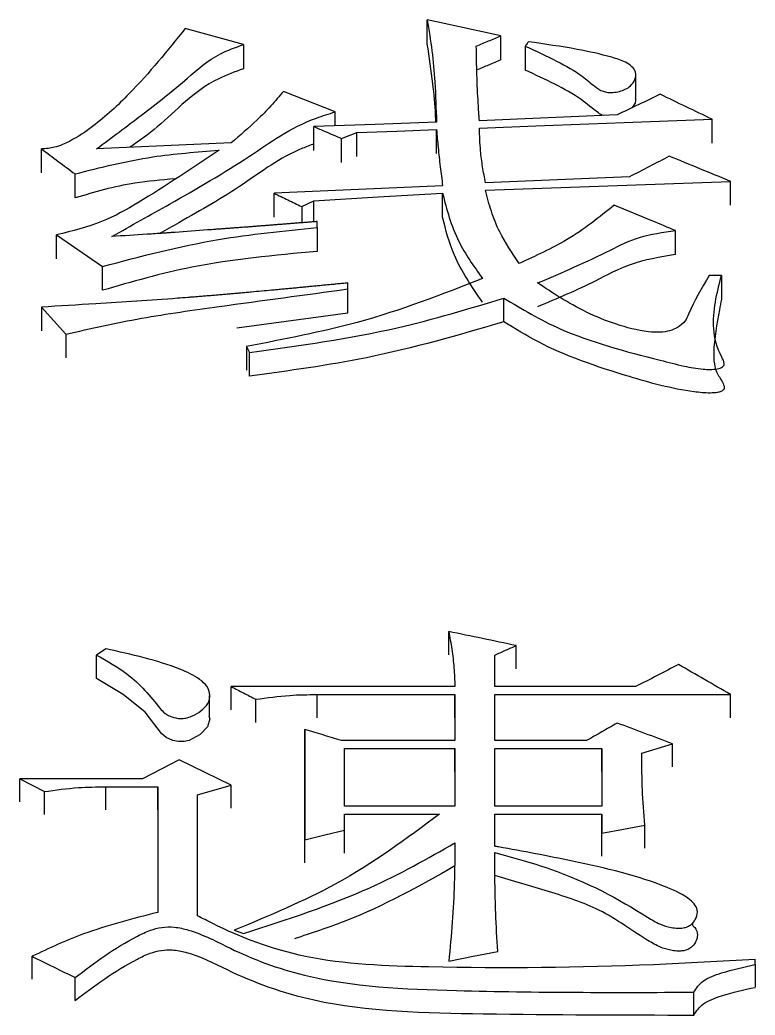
# Model space of a CAD drawing. Header units: millimetres. Extents: x 2371 to 4515, y 843 to 2359.
# Drawn here: x 2886.484 to 2889.08, y 2130.306 to 2133.822 of the extents above; entities that cross this region are included whole.
import ezdxf

# ---------------------------------------------------------------- set-up
doc = ezdxf.new("R2010")
doc.units = ezdxf.units.MM

msp = doc.modelspace()

# ---------------------------------------------------------------- linework, layer by layer
at = {"color": 7, "linetype": 'Continuous', "lineweight": 25}
for p, q in [((2887.2734, 2133.7347), (2887.0684, 2133.7911)), ((2887.9229, 2133.7367), (2887.9229, 2133.8219)), ((2888.1825, 2133.6803), (2888.1825, 2133.7654)), ((2887.2734, 2133.7347), (2887.2734, 2133.6496)), ((2888.2691, 2133.6443), (2888.2691, 2133.7294)), ((2888.6588, 2133.5478), (2888.6588, 2133.6332)), ((2887.598, 2133.4969), (2887.4145, 2133.5694)), ((2887.598, 2133.4475), (2887.598, 2133.4969)), ((2887.5227, 2133.3601), (2887.5227, 2133.4447)), ((2888.9289, 2133.386), (2888.9289, 2133.4707)), ((2887.62, 2133.3185), (2887.62, 2133.4031)), ((2887.6741, 2133.3393), (2887.6741, 2133.4239)), ((2887.9554, 2133.3497), (2887.9554, 2133.4343)), ((2886.5599, 2133.282), (2886.5599, 2133.3666)), ((2887.2306, 2133.3874), (2886.7549, 2133.3666)), ((2886.679, 2133.1931), (2886.679, 2133.2776)), ((2888.9938, 2133.167), (2888.9938, 2133.2514)), ((2887.3821, 2133.1251), (2887.3821, 2133.2094)), ((2887.977, 2133.1251), (2887.977, 2133.2094)), ((2887.4794, 2133.1621), (2887.5227, 2133.1832)), ((2887.4794, 2133.1621), (2887.4794, 2133.1052)), ((2887.5227, 2133.1086), (2887.5227, 2133.1832)), ((2887.5335, 2133.0884), (2887.5335, 2133.1095)), ((2887.5335, 2133.0884), (2887.5335, 2133.0041)), ((2886.614, 2133.062), (2886.7763, 2132.9508)), ((2888.7992, 2132.9935), (2888.7992, 2133.0777)), ((2886.7763, 2132.8667), (2886.7763, 2132.9508)), ((2888.9614, 2132.9189), (2888.9183, 2132.9189)), ((2888.9614, 2132.9189), (2888.9614, 2132.835)), ((2887.6417, 2132.8712), (2887.6417, 2132.8924)), ((2887.6417, 2132.7873), (2887.6417, 2132.8712)), ((2888.1933, 2132.7553), (2888.1933, 2132.8392)), ((2886.56, 2132.8072), (2886.56, 2132.7235)), ((2886.56, 2132.8072), (2886.6461, 2132.7115)), ((2887.2497, 2132.7339), (2887.6417, 2132.7873)), ((2886.6461, 2132.7115), (2886.6461, 2132.6279)), ((2887.2847, 2132.6683), (2887.2955, 2132.6468)), ((2887.2847, 2132.6683), (2887.2847, 2132.5846)), ((2887.2955, 2132.5633), (2887.2955, 2132.6468)), ((2887.9987, 2131.5792), (2887.9987, 2131.6613)), ((2888.2366, 2131.5293), (2888.2366, 2131.6113)), ((2886.7871, 2131.6002), (2886.7547, 2131.5779)), ((2886.7547, 2131.4956), (2886.7547, 2131.5779)), ((2888.1609, 2131.4664), (2888.1609, 2131.5779)), ((2887.154, 2131.4395), (2887.154, 2131.4456)), ((2887.154, 2131.3633), (2887.154, 2131.4335)), ((2888.0203, 2131.4664), (2887.2306, 2131.4664)), ((2887.2306, 2131.3846), (2887.2306, 2131.4664)), ((2887.5335, 2131.4384), (2888.0203, 2131.4384)), ((2887.5335, 2131.3563), (2887.5335, 2131.4384)), ((2888.0203, 2131.4384), (2888.0203, 2131.2758)), ((2888.0203, 2131.3567), (2888.0203, 2131.4384)), ((2888.6585, 2131.4664), (2888.1609, 2131.4664)), ((2888.1609, 2131.4384), (2888.9939, 2131.4384)), ((2888.1609, 2131.2758), (2888.1609, 2131.4384)), ((2888.9939, 2131.3567), (2888.9939, 2131.4384)), ((2887.3172, 2131.3399), (2887.3172, 2131.4217)), ((2887.4903, 2131.3152), (2887.4903, 2130.9254)), ((2887.4903, 2131.2336), (2887.4903, 2131.3152)), ((2888.0203, 2131.2758), (2887.6201, 2131.2759)), ((2888.4855, 2131.2758), (2888.1609, 2131.2758)), ((2888.7883, 2131.1831), (2888.7883, 2131.2646)), ((2887.4903, 2130.844), (2887.4903, 2131.2332)), ((2887.6309, 2131.2477), (2888.0203, 2131.2477)), ((2887.6309, 2131.0445), (2887.6309, 2131.2477)), ((2888.0203, 2131.2477), (2888.0203, 2131.0445)), ((2888.0203, 2131.1663), (2888.0203, 2131.2477)), ((2888.1609, 2131.2477), (2888.5395, 2131.2477)), ((2888.1609, 2131.0445), (2888.1609, 2131.2477)), ((2888.5395, 2131.2477), (2888.5395, 2131.0445)), ((2888.5395, 2131.1663), (2888.5395, 2131.2477)), ((2887.0468, 2131.2083), (2886.9169, 2131.1407)), ((2887.2306, 2131.1181), (2887.0468, 2131.2083)), ((2886.4842, 2131.1407), (2886.5708, 2131.0955)), ((2886.9169, 2131.1407), (2886.4842, 2131.1407)), ((2887.2306, 2131.0368), (2887.2306, 2131.1181)), ((2886.5708, 2131.0142), (2886.5708, 2131.0955)), ((2886.7871, 2131.1124), (2886.971, 2131.1124)), ((2886.7871, 2131.0312), (2886.7871, 2131.1124)), ((2886.971, 2131.1124), (2886.971, 2130.6686)), ((2886.971, 2131.0312), (2886.971, 2131.1124)), ((2887.1117, 2130.6571), (2887.1117, 2131.0842)), ((2886.971, 2131.0308), (2886.971, 2130.6686)), ((2888.0203, 2131.0445), (2887.6309, 2131.0445)), ((2887.6309, 2131.0162), (2887.9661, 2131.0162)), ((2887.6309, 2130.9595), (2887.6309, 2131.0162)), ((2888.5395, 2131.0445), (2888.1609, 2131.0445)), ((2888.1609, 2131.0162), (2888.5395, 2131.0162)), ((2888.1609, 2130.9026), (2888.1609, 2131.0162)), ((2888.5395, 2131.0162), (2888.5395, 2130.9481)), ((2888.5395, 2130.9351), (2888.5395, 2131.0162)), ((2888.691, 2130.8954), (2888.691, 2130.9765)), ((2887.6309, 2130.8784), (2887.6309, 2130.9595)), ((2888.5395, 2130.8671), (2888.5395, 2130.9481)), ((2887.4903, 2130.8444), (2887.4903, 2130.9254)), ((2888.8604, 2130.7025), (2888.8604, 2130.7046)), ((2888.8603, 2130.6235), (2888.8603, 2130.6326)), ((2886.5275, 2130.4331), (2886.5275, 2130.5135)), ((2889.0804, 2130.4847), (2889.0804, 2130.502)), ((2889.0804, 2130.4847), (2889.0804, 2130.4043)), ((2888.8641, 2130.3059), (2888.8641, 2130.3866))]:
    msp.add_line(p, q, dxfattribs=at)
at = {"color": 7, "linetype": 'Continuous', "lineweight": 25, "flags": 128}
for points in [[(2888.5936, 2133.4863), (2888.3502, 2133.4759), (2888.1068, 2133.4655)], [(2887.9554, 2133.4603), (2887.739, 2133.4525), (2887.5227, 2133.4447)], [(2888.1068, 2133.4395), (2888.3063, 2133.4471), (2888.6176, 2133.4589), (2888.9289, 2133.4707)], [(2887.62, 2133.4031), (2887.6471, 2133.4135), (2887.6741, 2133.4239)], [(2887.6741, 2133.4239), (2887.8148, 2133.4291), (2887.9554, 2133.4343)], [(2888.6369, 2133.2671), (2888.3827, 2133.2567), (2888.1285, 2133.2462)], [(2887.977, 2133.2357), (2887.6795, 2133.2226), (2887.3821, 2133.2094)], [(2888.1285, 2133.2199), (2888.328, 2133.2272), (2888.6609, 2133.2393), (2888.9938, 2133.2514)], [(2887.5227, 2133.1832), (2887.7499, 2133.1963), (2887.977, 2133.2094)], [(2886.614, 2132.9778), (2886.614, 2132.999), (2886.614, 2133.0203), (2886.614, 2133.062)], [(2887.1516, 2131.3628), (2887.1549, 2131.3526), (2887.147, 2131.3243), (2887.1211, 2131.2971), (2887.0817, 2131.2763), (2887.0639, 2131.2723), (2887.0446, 2131.2721), (2887.0245, 2131.2762), (2887.0011, 2131.2868), (2886.9842, 2131.3013), (2886.926, 2131.3761), (2886.8486, 2131.4386), (2886.7547, 2131.4956), (2886.7547, 2131.4956)], [(2888.6802, 2131.2308), (2888.7342, 2131.2477), (2888.7883, 2131.2646)], [(2886.4842, 2131.0594), (2886.4842, 2131.0794), (2886.4842, 2131.0998), (2886.4842, 2131.1407)], [(2887.1117, 2131.0842), (2887.1565, 2131.0969), (2887.1936, 2131.1075), (2887.2306, 2131.1181)], [(2888.5395, 2130.9481), (2888.6153, 2130.9623), (2888.691, 2130.9765)], [(2887.4903, 2130.9254), (2887.5606, 2130.9424), (2887.6309, 2130.9595)], [(2887.2414, 2130.6055), (2887.2576, 2130.5998), (2887.2739, 2130.5941)], [(2887.9987, 2130.4962), (2888.0852, 2130.5135), (2888.1718, 2130.5308)], [(2886.679, 2130.3578), (2886.679, 2130.3782), (2886.679, 2130.3986), (2886.679, 2130.4386)]]:
    msp.add_lwpolyline(points, dxfattribs=at)
at = {"color": 7, "linetype": 'Continuous', "lineweight": 25}
for points, knots in [([(2887.0684, 2133.7911), (2887.0056, 2133.7135), (2886.9099, 2133.5951), (2886.7679, 2133.4621), (2886.6766, 2133.3994), (2886.62, 2133.3744), (2886.5843, 2133.367), (2886.5682, 2133.3667), (2886.5599, 2133.3666)], [0, 0, 0, 0, 0.493284, 0.752435, 0.883694, 0.950802, 0.974829, 1, 1, 1, 1]), ([(2887.9229, 2133.8219), (2887.9287, 2133.7855), (2887.9403, 2133.7127), (2887.9511, 2133.5922), (2887.9538, 2133.5078), (2887.9554, 2133.4603)], [0, 0, 0, 0, 0.304303, 0.608646, 1, 1, 1, 1]), ([(2888.1825, 2133.7654), (2888.1393, 2133.7748), (2888.0527, 2133.7937), (2887.9662, 2133.8125), (2887.9229, 2133.8219)], [0, 0, 0, 0, 0.5, 1, 1, 1, 1]), ([(2888.096, 2133.7294), (2888.1104, 2133.7354), (2888.1393, 2133.7474), (2888.1681, 2133.7594), (2888.1825, 2133.7654)], [0, 0, 0, 0, 0.4999992, 1, 1, 1, 1]), ([(2886.7549, 2133.3666), (2886.8081, 2133.4061), (2886.919, 2133.4884), (2887.0617, 2133.6003), (2887.1618, 2133.6944), (2887.2454, 2133.7246), (2887.2734, 2133.7347)], [0, 0, 0, 0, 0.31366, 0.654046, 0.883874, 1, 1, 1, 1]), ([(2887.9529, 2133.4603), (2887.9527, 2133.4689), (2887.9517, 2133.5146), (2887.942, 2133.6069), (2887.9298, 2133.69), (2887.9229, 2133.7367)], [0, 0, 0, 0, 0.093559, 0.490827, 1, 1, 1, 1]), ([(2888.1068, 2133.4655), (2888.1054, 2133.4859), (2888.1018, 2133.5402), (2888.0975, 2133.6283), (2888.0965, 2133.6957), (2888.096, 2133.7294)], [0, 0, 0, 0, 0.230465, 0.615194, 1, 1, 1, 1]), ([(2888.269, 2133.7294), (2888.3063, 2133.712), (2888.3774, 2133.679), (2888.4631, 2133.6315), (2888.5069, 2133.5921), (2888.5359, 2133.5711), (2888.5601, 2133.5652), (2888.5803, 2133.5651), (2888.6018, 2133.5688), (2888.6239, 2133.5767), (2888.6445, 2133.5909), (2888.6577, 2133.612), (2888.6614, 2133.6359), (2888.647, 2133.6571), (2888.6193, 2133.6761), (2888.5529, 2133.6971), (2888.4385, 2133.7219), (2888.3378, 2133.7365), (2888.2799, 2133.7449)], [0, 0, 0, 0, 0.140265, 0.267253, 0.34565, 0.385196, 0.401729, 0.418248, 0.440927, 0.464428, 0.491888, 0.53456, 0.581082, 0.616632, 0.65201, 0.706896, 0.831302, 1, 1, 1, 1]), ([(2888.2799, 2133.7449), (2888.279, 2133.7435), (2888.2767, 2133.7403), (2888.2731, 2133.7351), (2888.2704, 2133.7313), (2888.2691, 2133.7294)], [0, 0, 0, 0, 0.25891, 0.629455, 1, 1, 1, 1]), ([(2887.2734, 2133.6496), (2887.2434, 2133.6382), (2887.1077, 2133.5867), (2887.0161, 2133.4742), (2886.9065, 2133.3954), (2886.8736, 2133.3718)], [0, 0, 0, 0, 0.166282, 0.749893, 1, 1, 1, 1]), ([(2888.1825, 2133.6803), (2888.1681, 2133.6743), (2888.1399, 2133.6626), (2888.1116, 2133.6508), (2888.0977, 2133.6451)], [0, 0, 0, 0, 0.5102864, 1, 1, 1, 1]), ([(2888.5456, 2133.4843), (2888.5454, 2133.4843), (2888.5377, 2133.4861), (2888.5082, 2133.5052), (2888.4649, 2133.5463), (2888.3735, 2133.5958), (2888.304, 2133.6281), (2888.269, 2133.6443)], [0, 0, 0, 0, 0.002101, 0.06025, 0.324417, 0.659916, 1, 1, 1, 1]), ([(2887.4145, 2133.5694), (2887.4003, 2133.5522), (2887.3719, 2133.5178), (2887.311, 2133.4569), (2887.2615, 2133.4141), (2887.2306, 2133.3874)], [0, 0, 0, 0, 0.273067, 0.546131, 1, 1, 1, 1]), ([(2888.745, 2133.559), (2888.7198, 2133.5469), (2888.6693, 2133.5227), (2888.6188, 2133.4984), (2888.5936, 2133.4863)], [0, 0, 0, 0, 0.499998, 1, 1, 1, 1]), ([(2888.6574, 2133.5478), (2888.6581, 2133.5437), (2888.6603, 2133.531), (2888.6511, 2133.5191), (2888.6449, 2133.511)], [0, 0, 0, 0, 0.322685, 1, 1, 1, 1]), ([(2888.9289, 2133.4707), (2888.8983, 2133.4855), (2888.837, 2133.5149), (2888.7757, 2133.5443), (2888.745, 2133.559)], [0, 0, 0, 0, 0.5, 1, 1, 1, 1]), ([(2886.8087, 2133.0567), (2886.877, 2133.0949), (2887.0433, 2133.1877), (2887.2836, 2133.326), (2887.4524, 2133.452), (2887.5755, 2133.49), (2887.598, 2133.4969)], [0, 0, 0, 0, 0.257956, 0.627877, 0.931924, 1, 1, 1, 1]), ([(2887.5227, 2133.4447), (2887.5357, 2133.4392), (2887.5584, 2133.4295), (2887.5908, 2133.4156), (2887.6103, 2133.4072), (2887.62, 2133.4031)], [0, 0, 0, 0, 0.400146, 0.700073, 1, 1, 1, 1]), ([(2888.1285, 2133.2462), (2888.1249, 2133.2651), (2888.1178, 2133.303), (2888.1093, 2133.3675), (2888.1077, 2133.413), (2888.1068, 2133.4395)], [0, 0, 0, 0, 0.293913, 0.587864, 1, 1, 1, 1]), ([(2887.9554, 2133.4343), (2887.9572, 2133.4132), (2887.9609, 2133.3696), (2887.9681, 2133.3034), (2887.9741, 2133.2582), (2887.977, 2133.2357)], [0, 0, 0, 0, 0.320034, 0.659996, 1, 1, 1, 1]), ([(2886.5599, 2133.3666), (2886.5798, 2133.3518), (2886.6195, 2133.3222), (2886.6591, 2133.2925), (2886.679, 2133.2776)], [0, 0, 0, 0, 0.500003, 1, 1, 1, 1]), ([(2887.5227, 2133.3837), (2887.5091, 2133.3787), (2887.4084, 2133.342), (2887.274, 2133.2349), (2887.1019, 2133.137), (2887.0003, 2133.0801), (2886.9776, 2133.0673)], [0, 0, 0, 0, 0.06105, 0.454035, 0.878148, 1, 1, 1, 1]), ([(2887.1874, 2133.3613), (2887.0945, 2133.2989), (2886.9647, 2133.2117), (2886.7785, 2133.1043), (2886.6692, 2133.0762), (2886.614, 2133.062)], [0, 0, 0, 0, 0.555127, 0.77558, 1, 1, 1, 1]), ([(2886.679, 2133.2776), (2886.7689, 2133.3005), (2886.9309, 2133.3419), (2887.1083, 2133.3553), (2887.1874, 2133.3613)], [0, 0, 0, 0, 0.55469, 1, 1, 1, 1]), ([(2888.7775, 2133.3404), (2888.7541, 2133.3282), (2888.7072, 2133.3038), (2888.6603, 2133.2794), (2888.6369, 2133.2671)], [0, 0, 0, 0, 0.499998, 1, 1, 1, 1]), ([(2888.9938, 2133.2514), (2888.9578, 2133.2663), (2888.8857, 2133.296), (2888.8136, 2133.3256), (2888.7775, 2133.3404)], [0, 0, 0, 0, 0.5, 1, 1, 1, 1]), ([(2887.031, 2133.2601), (2886.9835, 2133.2562), (2886.8588, 2133.246), (2886.7477, 2133.2133), (2886.679, 2133.1931)], [0, 0, 0, 0, 0.381272, 1, 1, 1, 1]), ([(2887.3821, 2133.2094), (2887.3983, 2133.2016), (2887.4307, 2133.1858), (2887.4632, 2133.17), (2887.4794, 2133.1621)], [0, 0, 0, 0, 0.499999, 1, 1, 1, 1]), ([(2887.977, 2133.2094), (2887.9916, 2133.152), (2888.0178, 2133.0491), (2888.0871, 2132.9515), (2888.1177, 2132.9084)], [0, 0, 0, 0, 0.558486, 1, 1, 1, 1]), ([(2888.2475, 2132.9614), (2888.2225, 2132.9982), (2888.1815, 2133.0586), (2888.1473, 2133.1459), (2888.1348, 2133.1952), (2888.1285, 2133.2199)], [0, 0, 0, 0, 0.438459, 0.718604, 1, 1, 1, 1]), ([(2888.5827, 2133.1674), (2888.5303, 2133.1248), (2888.4358, 2133.0479), (2888.3055, 2132.9881), (2888.2475, 2132.9614)], [0, 0, 0, 0, 0.554889, 1, 1, 1, 1]), ([(2888.7992, 2133.0778), (2888.7725, 2133.0888), (2888.7231, 2133.1093), (2888.6509, 2133.1392), (2888.6055, 2133.158), (2888.5827, 2133.1674)], [0, 0, 0, 0, 0.36988, 0.68494, 1, 1, 1, 1]), ([(2888.1177, 2132.8244), (2888.0802, 2132.8794), (2888.0135, 2132.9774), (2887.9882, 2133.08), (2887.977, 2133.125)], [0, 0, 0, 0, 0.561177, 1, 1, 1, 1]), ([(2886.7763, 2132.9508), (2886.9103, 2132.9864), (2887.1517, 2133.0506), (2887.4159, 2133.0767), (2887.5335, 2133.0884)], [0, 0, 0, 0, 0.554954, 1, 1, 1, 1]), ([(2887.5335, 2133.1095), (2887.5311, 2133.1093), (2887.5264, 2133.1089), (2887.5193, 2133.1083), (2887.5134, 2133.1079), (2887.5075, 2133.1074), (2887.5016, 2133.1069), (2887.4957, 2133.1064), (2887.4897, 2133.106), (2887.485, 2133.1056), (2887.4767, 2133.1049), (2887.4685, 2133.1043), (2887.4566, 2133.1033), (2887.4472, 2133.1026), (2887.4353, 2133.1017), (2887.4259, 2133.1009), (2887.414, 2133.1), (2887.4022, 2133.0991), (2887.3904, 2133.0981), (2887.3785, 2133.0972), (2887.3667, 2133.0963), (2887.3549, 2133.0953), (2887.343, 2133.0944), (2887.3336, 2133.0937), (2887.3217, 2133.0928), (2887.3123, 2133.092), (2887.3004, 2133.0911), (2887.2886, 2133.0902), (2887.2768, 2133.0893), (2887.2649, 2133.0884), (2887.2554, 2133.0877), (2887.2436, 2133.0868), (2887.2318, 2133.0859), (2887.2199, 2133.085), (2887.2081, 2133.0842), (2887.1986, 2133.0835), (2887.1868, 2133.0826), (2887.1702, 2133.0814), (2887.118, 2133.0775), (2887.0659, 2133.0737), (2887.0185, 2133.0702), (2887.0043, 2133.0692), (2886.9759, 2133.0672), (2886.9107, 2133.0628), (2886.8502, 2133.0592), (2886.8087, 2133.0567)], [0, 0, 0, 0, 0.009808, 0.019616, 0.029425, 0.034329, 0.044137, 0.053945, 0.058849, 0.068658, 0.073562, 0.093178, 0.102986, 0.122603, 0.132411, 0.152028, 0.161836, 0.181452, 0.201069, 0.210877, 0.230494, 0.25011, 0.259918, 0.279535, 0.289343, 0.308959, 0.318768, 0.338384, 0.358001, 0.367809, 0.387425, 0.397234, 0.41685, 0.436466, 0.446275, 0.465891, 0.475699, 0.495316, 0.534549, 0.691481, 0.711097, 0.730714, 0.75033, 0.828797, 1, 1, 1, 1]), ([(2888.3123, 2132.8924), (2888.3995, 2132.9298), (2888.521, 2132.9818), (2888.6675, 2133.0591), (2888.755, 2133.0715), (2888.7991, 2133.0777)], [0, 0, 0, 0, 0.557182, 0.776269, 1, 1, 1, 1]), ([(2887.5335, 2133.0041), (2887.3832, 2132.9901), (2887.1172, 2132.9652), (2886.8796, 2132.8966), (2886.7763, 2132.8667)], [0, 0, 0, 0, 0.565289, 1, 1, 1, 1]), ([(2888.7991, 2132.9935), (2888.7446, 2132.9838), (2888.6363, 2132.9645), (2888.4947, 2132.8851), (2888.3815, 2132.8375), (2888.3123, 2132.8084)], [0, 0, 0, 0, 0.282471, 0.561267, 1, 1, 1, 1]), ([(2888.1933, 2132.8392), (2888.257, 2132.8006), (2888.4114, 2132.707), (2888.6512, 2132.6431), (2888.8223, 2132.6), (2888.8815, 2132.5882), (2888.9216, 2132.5868), (2888.9423, 2132.5879), (2888.9576, 2132.5914), (2888.966, 2132.5953), (2888.9709, 2132.6011), (2888.9724, 2132.6132), (2888.9474, 2132.6557), (2888.9211, 2132.7602), (2888.9455, 2132.8563), (2888.9614, 2132.9189)], [0, 0, 0, 0, 0.18643, 0.452553, 0.51374, 0.559549, 0.574941, 0.592678, 0.599953, 0.607307, 0.613653, 0.622621, 0.650043, 0.772099, 1, 1, 1, 1]), ([(2888.9184, 2132.9189), (2888.8919, 2132.8739), (2888.8605, 2132.8206), (2888.835, 2132.7567), (2888.8109, 2132.736), (2888.7795, 2132.7226), (2888.7432, 2132.7168), (2888.6763, 2132.7217), (2888.5452, 2132.7559), (2888.42, 2132.8209), (2888.3384, 2132.8751), (2888.3123, 2132.8924)], [0, 0, 0, 0, 0.266852, 0.315952, 0.365722, 0.40082, 0.436128, 0.478331, 0.60435, 0.873952, 1, 1, 1, 1]), ([(2887.6417, 2132.8924), (2887.6387, 2132.8921), (2887.6327, 2132.8915), (2887.6238, 2132.8907), (2887.6148, 2132.8898), (2887.6059, 2132.8889), (2887.5969, 2132.8881), (2887.588, 2132.8872), (2887.579, 2132.8863), (2887.5701, 2132.8855), (2887.5611, 2132.8846), (2887.5522, 2132.8837), (2887.5403, 2132.8826), (2887.5253, 2132.8811), (2887.5104, 2132.8797), (2887.4955, 2132.8783), (2887.4806, 2132.8768), (2887.4627, 2132.8751), (2887.4448, 2132.8734), (2887.4269, 2132.8717), (2887.409, 2132.87), (2887.391, 2132.8684), (2887.3671, 2132.8661), (2887.3373, 2132.8634), (2887.3074, 2132.8607), (2887.2835, 2132.8585), (2887.2655, 2132.8569), (2887.2476, 2132.8553), (2887.2296, 2132.8538), (2887.2117, 2132.8522), (2887.1937, 2132.8507), (2887.1758, 2132.8491), (2887.1578, 2132.8476), (2887.1398, 2132.8462), (2887.1218, 2132.8447), (2887.1039, 2132.8432), (2887.0889, 2132.8421), (2887.0679, 2132.8404), (2887.0049, 2132.8356), (2886.8967, 2132.8279), (2886.7363, 2132.8177), (2886.624, 2132.811), (2886.56, 2132.8072)], [0, 0, 0, 0, 0.008314, 0.016628, 0.024942, 0.033256, 0.04157, 0.049884, 0.058198, 0.066512, 0.074827, 0.083141, 0.091455, 0.108083, 0.124711, 0.133025, 0.149653, 0.166281, 0.182909, 0.199537, 0.216166, 0.232794, 0.249422, 0.282678, 0.315934, 0.332562, 0.349191, 0.365819, 0.382447, 0.399075, 0.415703, 0.432331, 0.448959, 0.465587, 0.482216, 0.498844, 0.515472, 0.523786, 0.557042, 0.690072, 0.823098, 1, 1, 1, 1]), ([(2888.1177, 2132.9084), (2887.9746, 2132.8522), (2887.7171, 2132.751), (2887.4177, 2132.6937), (2887.2847, 2132.6683)], [0, 0, 0, 0, 0.555779, 1, 1, 1, 1]), ([(2886.6461, 2132.7115), (2886.7347, 2132.7314), (2886.9111, 2132.7711), (2887.2474, 2132.8177), (2887.4905, 2132.8507), (2887.6417, 2132.8712)], [0, 0, 0, 0, 0.276136, 0.550092, 1, 1, 1, 1]), ([(2887.2955, 2132.6468), (2887.4728, 2132.6714), (2887.7873, 2132.7151), (2888.0699, 2132.8015), (2888.1933, 2132.8392)], [0, 0, 0, 0, 0.563398, 1, 1, 1, 1]), ([(2888.9614, 2132.8349), (2888.9592, 2132.8224), (2888.9484, 2132.7596), (2888.9301, 2132.6718), (2888.9367, 2132.5811), (2888.9673, 2132.5425), (2888.9719, 2132.5244), (2888.9706, 2132.5172), (2888.9663, 2132.5121), (2888.9587, 2132.5081), (2888.944, 2132.5046), (2888.9117, 2132.5025), (2888.8018, 2132.5141), (2888.592, 2132.5717), (2888.3585, 2132.6528), (2888.2327, 2132.7309), (2888.1933, 2132.7553)], [0, 0, 0, 0, 0.0457855, 0.2289518, 0.3212203, 0.3670047, 0.3784, 0.3867044, 0.3924947, 0.3982997, 0.4069477, 0.4237008, 0.461575, 0.6250761, 0.8827095, 1, 1, 1, 1]), ([(2888.1933, 2132.7553), (2888.0344, 2132.7088), (2887.7489, 2132.6253), (2887.4348, 2132.5822), (2887.2955, 2132.5631)], [0, 0, 0, 0, 0.5564902, 1, 1, 1, 1]), ([(2887.9987, 2131.6613), (2888.0024, 2131.6405), (2888.01, 2131.5978), (2888.0182, 2131.5328), (2888.0196, 2131.4885), (2888.0203, 2131.4664)], [0, 0, 0, 0, 0.321619, 0.660532, 1, 1, 1, 1]), ([(2888.2366, 2131.6113), (2888.197, 2131.6196), (2888.1177, 2131.6363), (2888.0383, 2131.6529), (2887.9987, 2131.6613)], [0, 0, 0, 0, 0.499999, 1, 1, 1, 1]), ([(2888.1609, 2131.5779), (2888.1735, 2131.5835), (2888.1988, 2131.5946), (2888.224, 2131.6057), (2888.2366, 2131.6113)], [0, 0, 0, 0, 0.500001, 1, 1, 1, 1]), ([(2886.7547, 2131.5779), (2886.7922, 2131.5568), (2886.8884, 2131.5028), (2886.9493, 2131.426), (2886.992, 2131.3741), (2887.0113, 2131.3626), (2887.03, 2131.3558), (2887.0517, 2131.3529), (2887.0718, 2131.3548), (2887.0976, 2131.3635), (2887.1258, 2131.3808), (2887.1507, 2131.4065), (2887.1577, 2131.4373), (2887.1478, 2131.4674), (2887.112, 2131.5), (2887.037, 2131.5355), (2886.9231, 2131.5699), (2886.8327, 2131.59), (2886.7871, 2131.6002)], [0, 0, 0, 0, 0.132576, 0.339199, 0.368942, 0.383766, 0.408891, 0.423884, 0.438973, 0.459319, 0.498147, 0.542368, 0.587069, 0.63299, 0.675109, 0.75468, 0.876186, 1, 1, 1, 1]), ([(2888.81, 2131.5445), (2888.7847, 2131.5315), (2888.7342, 2131.5054), (2888.6838, 2131.4794), (2888.6585, 2131.4664)], [0, 0, 0, 0, 0.499999, 1, 1, 1, 1]), ([(2888.9939, 2131.4384), (2888.9632, 2131.4561), (2888.9019, 2131.4915), (2888.8406, 2131.5268), (2888.81, 2131.5445)], [0, 0, 0, 0, 0.5, 1, 1, 1, 1]), ([(2887.2306, 2131.4664), (2887.2451, 2131.4589), (2887.2739, 2131.444), (2887.3028, 2131.4291), (2887.3172, 2131.4217)], [0, 0, 0, 0, 0.5, 1, 1, 1, 1]), ([(2887.3172, 2131.4217), (2887.3569, 2131.4272), (2887.4281, 2131.4372), (2887.5012, 2131.438), (2887.5335, 2131.4384)], [0, 0, 0, 0, 0.558835, 1, 1, 1, 1]), ([(2888.5936, 2131.3376), (2888.5756, 2131.3273), (2888.5395, 2131.3067), (2888.5035, 2131.2861), (2888.4855, 2131.2758)], [0, 0, 0, 0, 0.499998, 1, 1, 1, 1]), ([(2888.7883, 2131.2646), (2888.7559, 2131.2768), (2888.691, 2131.3011), (2888.6261, 2131.3254), (2888.5936, 2131.3376)], [0, 0, 0, 0, 0.499999, 1, 1, 1, 1]), ([(2888.691, 2130.9765), (2888.6875, 2131.019), (2888.6824, 2131.0828), (2888.6807, 2131.1675), (2888.6803, 2131.2097), (2888.6802, 2131.2308)], [0, 0, 0, 0, 0.500395, 0.7501856, 1, 1, 1, 1]), ([(2886.5708, 2131.0955), (2886.6105, 2131.1011), (2886.6817, 2131.1112), (2886.7548, 2131.112), (2886.7871, 2131.1124)], [0, 0, 0, 0, 0.558835, 1, 1, 1, 1]), ([(2887.9661, 2131.0162), (2887.8502, 2130.9296), (2887.6413, 2130.7733), (2887.3647, 2130.6573), (2887.2414, 2130.6055)], [0, 0, 0, 0, 0.554384, 1, 1, 1, 1]), ([(2887.2739, 2130.5941), (2887.428, 2130.6439), (2887.701, 2130.7322), (2887.9234, 2130.8589), (2888.0202, 2130.9141)], [0, 0, 0, 0, 0.564488, 1, 1, 1, 1]), ([(2888.0203, 2130.9141), (2888.02, 2130.8665), (2888.0195, 2130.7734), (2888.012, 2130.6341), (2888.0031, 2130.5422), (2887.9987, 2130.4962)], [0, 0, 0, 0, 0.34298, 0.671401, 1, 1, 1, 1]), ([(2888.1609, 2130.8799), (2888.2279, 2130.8617), (2888.4311, 2130.8066), (2888.6136, 2130.7084), (2888.7388, 2130.6278), (2888.7779, 2130.616), (2888.8062, 2130.6124), (2888.8262, 2130.6134), (2888.8428, 2130.618), (2888.8585, 2130.6279), (2888.8726, 2130.6457), (2888.8791, 2130.6692), (2888.8712, 2130.6939), (2888.8387, 2130.7257), (2888.7023, 2130.7907), (2888.4657, 2130.8454), (2888.2574, 2130.8855), (2888.1652, 2130.9019), (2888.1609, 2130.9026)], [0, 0, 0, 0, 0.124011, 0.376469, 0.411268, 0.435219, 0.449017, 0.459493, 0.468415, 0.479424, 0.497392, 0.52431, 0.5464, 0.568413, 0.629489, 0.83774, 0.992414, 1, 1, 1, 1]), ([(2888.1718, 2130.5308), (2888.169, 2130.5759), (2888.1641, 2130.6568), (2888.1616, 2130.7732), (2888.1612, 2130.8443), (2888.1609, 2130.8799)], [0, 0, 0, 0, 0.386127, 0.69305, 1, 1, 1, 1]), ([(2888.0202, 2130.8327), (2887.8961, 2130.7623), (2887.7229, 2130.6642), (2887.513, 2130.5951), (2887.4536, 2130.5756)], [0, 0, 0, 0, 0.716484, 1, 1, 1, 1]), ([(2888.859, 2130.6225), (2888.8619, 2130.6201), (2888.8733, 2130.6104), (2888.8785, 2130.5902), (2888.8735, 2130.5673), (2888.8619, 2130.5503), (2888.8474, 2130.5394), (2888.8326, 2130.5337), (2888.8139, 2130.5313), (2888.7866, 2130.5332), (2888.7471, 2130.5434), (2888.6591, 2130.593), (2888.5524, 2130.6777), (2888.3508, 2130.7439), (2888.2245, 2130.7802), (2888.1609, 2130.7985)], [0, 0, 0, 0, 0.015185, 0.060615, 0.099745, 0.133707, 0.153579, 0.169775, 0.185969, 0.210125, 0.251312, 0.313585, 0.574604, 0.785876, 1, 1, 1, 1]), ([(2886.971, 2130.6686), (2886.8811, 2130.6457), (2886.7217, 2130.6052), (2886.5865, 2130.5414), (2886.5275, 2130.5135)], [0, 0, 0, 0, 0.564088, 1, 1, 1, 1]), ([(2889.0804, 2130.502), (2888.9607, 2130.4954), (2888.5771, 2130.4743), (2888.0495, 2130.4688), (2887.5001, 2130.4894), (2887.242, 2130.5886), (2887.1292, 2130.6477), (2887.1115, 2130.657)], [0, 0, 0, 0, 0.175959, 0.5638, 0.778025, 0.965046, 1, 1, 1, 1]), ([(2886.679, 2130.4386), (2886.7477, 2130.4904), (2886.8282, 2130.551), (2886.94, 2130.6051), (2886.9843, 2130.6174), (2887.0327, 2130.618), (2887.1214, 2130.5974), (2887.2547, 2130.5232), (2887.5506, 2130.4109), (2888.1288, 2130.3845), (2888.5867, 2130.3858), (2888.8641, 2130.3866)], [0, 0, 0, 0, 0.138481, 0.162101, 0.180201, 0.198515, 0.22064, 0.297298, 0.425038, 0.651637, 1, 1, 1, 1]), ([(2886.679, 2130.3578), (2886.7476, 2130.4094), (2886.828, 2130.4698), (2886.9396, 2130.5239), (2886.9819, 2130.5358), (2887.0263, 2130.5373), (2887.1124, 2130.5206), (2887.2571, 2130.4402), (2887.5877, 2130.3207), (2888.1721, 2130.3075), (2888.6178, 2130.3065), (2888.8641, 2130.3059)], [0, 0, 0, 0, 0.1382414, 0.1618895, 0.1801153, 0.1956973, 0.2161713, 0.2912034, 0.4400099, 0.6905646, 1, 1, 1, 1]), ([(2886.5275, 2130.5135), (2886.5404, 2130.5072), (2886.5662, 2130.4944), (2886.6167, 2130.4695), (2886.6543, 2130.4508), (2886.679, 2130.4386)], [0, 0, 0, 0, 0.255269, 0.510539, 1, 1, 1, 1]), ([(2888.8641, 2130.3866), (2888.8734, 2130.4009), (2888.8924, 2130.4302), (2888.9759, 2130.4615), (2889.0406, 2130.4759), (2889.0804, 2130.4847)], [0, 0, 0, 0, 0.266463, 0.547608, 1, 1, 1, 1]), ([(2888.8641, 2130.3059), (2888.8734, 2130.3201), (2888.8925, 2130.3494), (2888.9759, 2130.3807), (2889.0406, 2130.395), (2889.0804, 2130.4039)], [0, 0, 0, 0, 0.26632, 0.547473, 1, 1, 1, 1])]:
    msp.add_open_spline(points, degree=3, knots=knots, dxfattribs=at)
msp.add_open_spline([(2887.6201, 2131.2759), (2887.5984, 2131.2824), (2887.5552, 2131.2955), (2887.5119, 2131.3086), (2887.4903, 2131.3152)], degree=3, dxfattribs=at)

doc.saveas('drawing.dxf')
